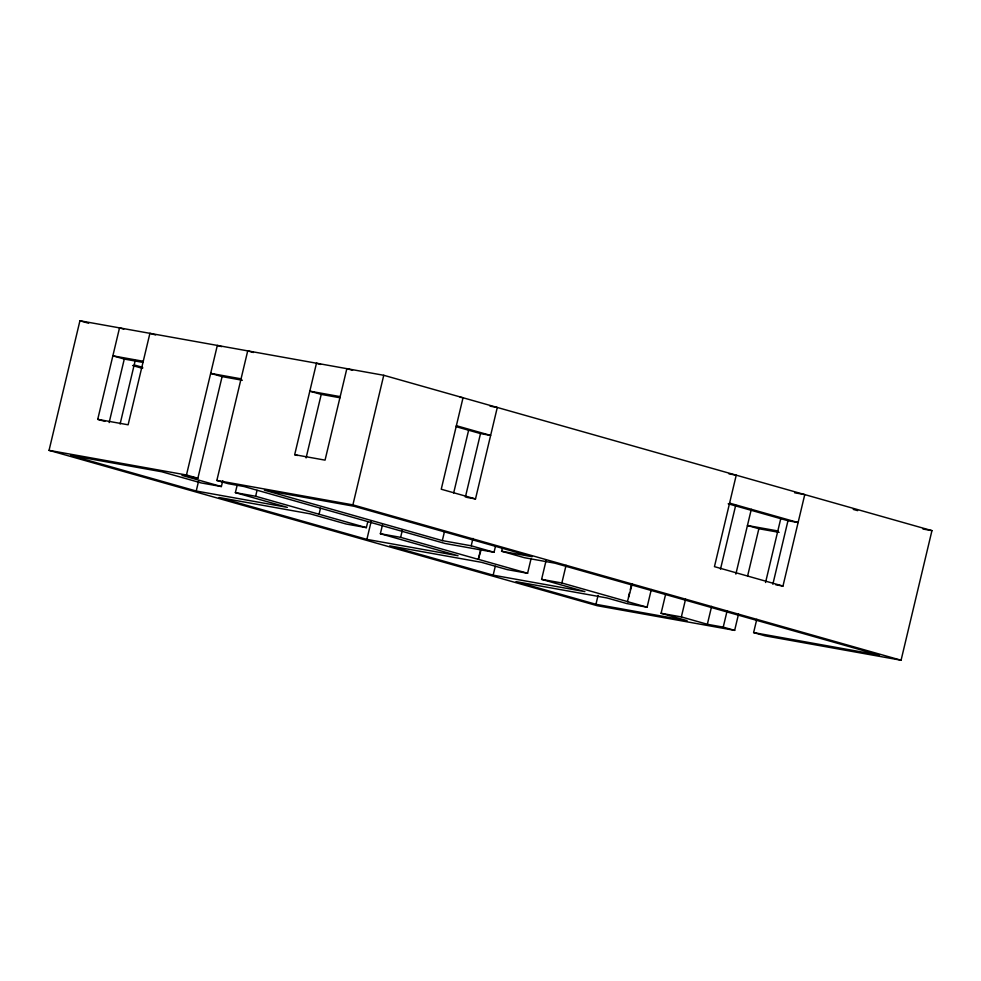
<?xml version="1.0" encoding="UTF-8"?>
<svg xmlns="http://www.w3.org/2000/svg" width="981" height="981" viewBox="0 0 981 981"><rect width="100%" height="100%" fill="white"/><g stroke="black" fill="none" stroke-linecap="round" stroke-linejoin="round"><path stroke-width="1.47" d="M738.509 614.167L734.659 630.366L597.245 605.718L49.05 450.353L79.927 320.775L383.755 375.282L931.95 530.647L901.073 660.225L765.033 635.823L753.616 632.586L756.78 619.33M104.869 421.364L97.732 419.341L119.523 327.875L123.802 329.089M109.149 422.578L124.28 359.058L143.091 362.43M120.099 424.025L135.231 360.518M49.05 450.353L186.464 475.012L217.328 345.422L221.62 346.636M222.773 480.665L221.375 486.551L182 475.393L197.88 478.25L222.098 376.606L242.356 380.248M221.375 486.551L201.117 482.922L161.755 471.763L70.595 455.405L196.225 491.015L198.714 480.58M495.454 546.368L494.044 552.266L444.908 543.449L244.146 486.551L228.266 483.694L216.85 480.457L247.715 350.879L253.429 352.498M196.225 491.015L287.372 507.361L235.379 492.634L237.132 485.264M235.379 492.634L255.636 496.263L257.034 490.377M297.525 455.491L294.68 454.681L316.471 363.215L320.75 364.429M306.097 457.919L321.228 394.399L340.039 397.771M319.058 514.24L320.468 508.281M216.85 480.457L352.89 504.872L383.755 375.282M382.48 524.884L380.37 533.725L458.029 555.736L366.882 539.378L219.07 497.49L310.217 513.836L346.109 524.013L366.367 527.643L367.777 521.757M366.882 539.378L371.137 521.5M380.37 533.725L400.628 537.355L402.382 529.998M502.297 548.293L501.585 551.236L532.107 556.717L354.178 506.294L264.404 490.181L442.321 540.605L444.454 531.665M453.676 492.94L468.587 430.389M465.374 497.122L480.506 433.59L490.635 435.417L456.373 425.705M466.821 497.379L475.503 498.937L497.293 407.458L490.059 406.159M442.321 540.605L471.211 545.792L472.965 538.422M400.628 537.355L478.287 559.366L480.776 548.943M478.287 559.366L481.352 549.041M531.101 558.545L527.594 573.272L507.336 569.642L481.45 562.309L389.727 545.853L493.161 575.16L495.295 566.233M493.161 575.16L584.897 591.629L541.598 579.354L546.159 560.2M541.598 579.354L561.855 582.984L566.062 565.314M651.298 589.532L647.092 607.202L626.834 603.573L607.153 597.993L516.006 581.635L595.945 604.296L598.079 595.357M628.478 597.159L629.544 592.696M630.256 589.716L631.666 583.756M647.092 607.202L627.411 601.623L632.255 583.854M595.945 604.296L687.105 620.654L661.096 613.284L665.658 594.13M661.096 613.284L681.354 616.914L685.56 599.244M681.354 616.914L707.35 624.284L711.617 606.405M720.483 569.176L735.738 505.129M707.35 624.284L723.23 627.129L727.093 610.93M735.86 574.106L751.299 509.311M747.632 575.872L758.865 528.734L779.122 532.364M765.548 582.506L780.631 519.182M772.844 584.259L787.976 520.727L798.105 522.554L729.582 503.13M775.738 584.774L782.973 586.074L804.763 494.596L794.635 492.781M460.138 397.231L463.032 397.746L441.242 489.225L475.503 498.937M143.251 361.278L112.864 355.821L124.28 359.058M241.056 378.825L210.67 373.369L222.098 376.606M340.186 396.618L309.812 391.161L321.228 394.399M729.006 473.884L736.24 475.184L714.45 566.65L782.973 586.074M922.986 529.041L931.95 530.647M777.835 530.954L747.448 525.497L758.865 528.734M97.732 419.341L128.119 424.798L149.909 333.332L155.623 334.95M294.68 454.681L325.054 460.138L346.845 368.66L352.559 370.278M753.616 632.586L879.528 655.173L554.952 563.192L524.43 557.711L501.585 551.236M853.249 509.397L857.652 510.647M456.239 426.71L480.506 433.59M728.196 503.793L787.976 520.727M79.927 320.775L88.633 323.24M134.176 364.932L142.748 367.36M132.619 365.545L142.613 368.378M352.89 504.872L901.073 660.225M471.211 545.792L494.044 552.266M186.464 475.012L197.88 478.25M723.23 627.129L734.659 630.366M478.863 559.464L527.594 573.272M561.855 582.984L627.987 601.733M255.636 496.263L366.367 527.643"/></g></svg>
